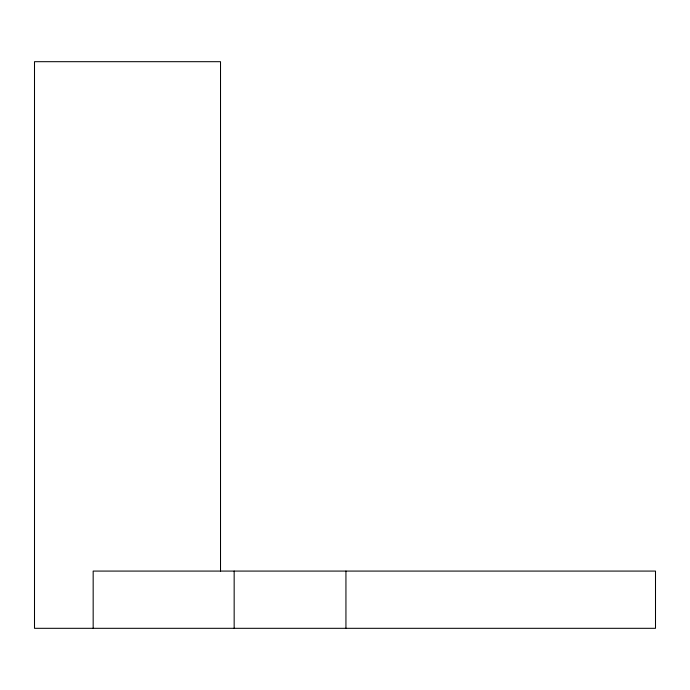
<?xml version="1.0" encoding="UTF-8"?>
<svg xmlns="http://www.w3.org/2000/svg" width="690" height="690" viewBox="0 0 690 690"><rect width="100%" height="100%" fill="white"/><g stroke="black" fill="none" stroke-linecap="round" stroke-linejoin="round"><path stroke-width="1.03" d="M345.94 571.079L345.94 628.314M234.16 571.079L234.16 628.314M220.515 571.216L220.515 61.686L34.5 61.686L34.5 628.314L655.5 628.314L655.5 571.079L93.167 571.079L93.167 628.314"/></g></svg>
